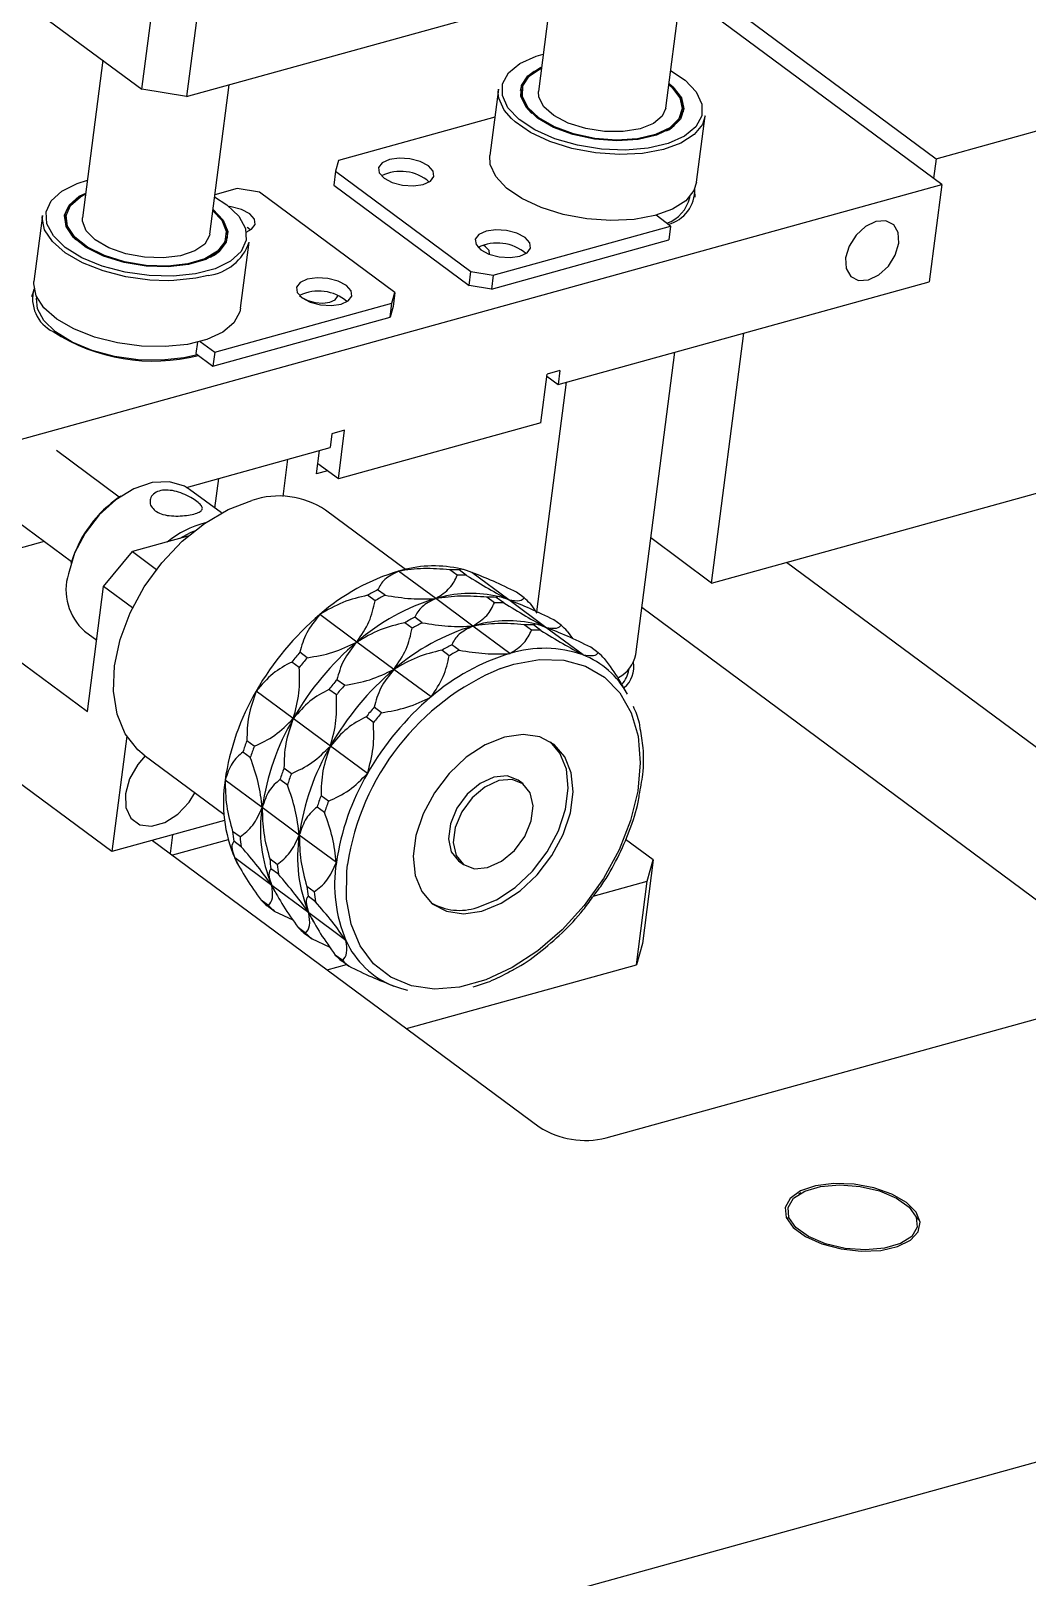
# Model space of a CAD drawing. Header units: millimetres. Extents: x 15 to 836, y 5 to 589.
# Drawn here: x 566.97 to 598.03, y 98.73 to 146.93 of the extents above; entities that cross this region are included whole.
import ezdxf

# ---------------------------------------------------------------- set-up
doc = ezdxf.new("R2010")
doc.units = ezdxf.units.MM

msp = doc.modelspace()

# ---------------------------------------------------------------- linework, layer by layer
at = {"color": 7, "linetype": 'Continuous', "lineweight": 25}
for p, q in [((570.432, 145.117), (571.271, 151.622)), ((572.664, 151.394), (571.825, 144.888)), ((571.825, 144.888), (589.988, 149.916)), ((565.003, 149.14), (570.432, 145.117)), ((586.762, 144.53), (587.363, 149.189)), ((587.312, 148.79), (595.192, 142.951)), ((583.181, 148.032), (582.795, 145.042)), ((595.368, 142.15), (587.233, 148.178)), ((569.214, 146.019), (568.581, 141.107)), ((571.825, 144.888), (570.432, 145.117)), ((572.548, 140.596), (573.149, 145.255)), ((581.544, 145.115), (581.279, 143.055)), ((581.538, 145.004), (581.544, 145.115)), ((582.283, 145.108), (582.277, 145.065)), ((582.288, 144.848), (582.277, 145.065)), ((582.804, 144.869), (582.795, 145.042)), ((595.192, 142.951), (602.403, 144.947)), ((581.432, 144.245), (576.561, 142.897)), ((587.269, 144.421), (587.275, 144.464)), ((587.725, 142.224), (587.991, 144.284)), ((576.561, 142.897), (576.468, 142.564)), ((581.293, 142.775), (581.279, 143.055)), ((595.192, 142.951), (595.113, 142.339)), ((576.468, 142.564), (576.412, 142.131)), ((576.468, 142.564), (580.691, 139.435)), ((565.123, 133.778), (595.368, 142.15)), ((573.403, 142.023), (572.707, 141.83)), ((574.099, 141.908), (573.403, 142.023)), ((578.322, 138.779), (574.099, 141.908)), ((576.412, 142.131), (580.635, 139.002)), ((587.512, 141.744), (587.516, 141.773)), ((595.368, 142.15), (594.977, 139.114)), ((567.33, 141.18), (567.064, 139.12)), ((568.068, 141.173), (568.063, 141.13)), ((581.387, 139.321), (586.915, 140.851)), ((586.915, 140.851), (586.462, 141.186)), ((586.915, 140.851), (586.859, 140.417)), ((573.055, 140.486), (573.06, 140.53)), ((573.511, 138.289), (573.777, 140.349)), ((581.331, 138.887), (586.859, 140.417)), ((580.635, 139.002), (580.691, 139.435)), ((580.691, 139.435), (581.387, 139.321)), ((581.387, 139.321), (581.331, 138.887)), ((567.005, 138.654), (567.073, 138.866)), ((581.331, 138.887), (580.635, 139.002)), ((583.408, 135.911), (594.977, 139.114)), ((567.153, 138.632), (567.149, 138.602)), ((572.701, 136.917), (578.228, 138.447)), ((578.172, 138.013), (578.228, 138.447)), ((578.266, 138.346), (578.172, 138.013)), ((578.228, 138.447), (578.322, 138.779)), ((578.322, 138.779), (578.266, 138.346)), ((572.645, 136.483), (578.172, 138.013)), ((588.193, 129.722), (589.198, 137.514)), ((572.163, 137.229), (572.117, 136.874)), ((572.248, 137.252), (572.701, 136.917)), ((572.701, 136.917), (572.645, 136.483)), ((585.827, 127.499), (587.041, 136.917)), ((572.117, 136.874), (572.645, 136.483)), ((582.747, 128.825), (583.671, 135.984)), ((582.873, 134.718), (583.069, 136.236)), ((583.06, 136.169), (583.408, 135.911)), ((583.464, 136.345), (583.069, 136.236)), ((583.464, 136.345), (583.408, 135.911)), ((588.193, 129.722), (609.833, 135.711)), ((576.751, 134.487), (576.356, 134.378)), ((582.873, 134.718), (576.556, 132.969)), ((576.556, 132.969), (576.751, 134.487)), ((576.356, 134.378), (576.301, 133.944)), ((569.728, 132.4), (567.766, 133.854)), ((571.826, 132.705), (576.301, 133.944)), ((574.835, 132.423), (574.984, 133.58)), ((575.878, 133.13), (575.971, 133.853)), ((576.214, 133.223), (575.878, 133.13)), ((576.556, 132.969), (575.918, 133.441)), ((572.912, 131.907), (571.921, 132.642)), ((572.708, 132.059), (572.827, 132.982)), ((569.778, 132.434), (569.736, 132.406)), ((566.277, 131.845), (568.239, 130.392)), ((578.647, 130.147), (576.158, 131.991)), ((571.863, 131.18), (570.141, 130.703)), ((588.193, 129.722), (586.295, 131.129)), ((567.39, 131.021), (563.157, 129.849)), ((569.24, 129.617), (570.141, 130.703)), ((570.141, 130.703), (570.89, 130.149)), ((568.236, 130.382), (568.222, 130.333)), ((580.461, 130.144), (580.273, 130.184)), ((605.716, 119.108), (590.523, 130.366)), ((563.157, 129.849), (568.736, 125.714)), ((579.591, 129.237), (578.435, 130.094)), ((580.265, 129.965), (580.034, 130.137)), ((580.554, 129.96), (580.323, 130.131)), ((581.87, 129.196), (580.714, 130.052)), ((568.736, 125.714), (569.24, 129.617)), ((570.142, 128.949), (569.24, 129.617)), ((577.7, 129.17), (577.469, 129.341)), ((578.012, 129.342), (577.781, 129.513)), ((580.748, 128.38), (579.591, 129.237)), ((581.421, 129.109), (581.19, 129.28)), ((581.618, 129.287), (581.429, 129.328)), ((581.71, 129.103), (581.479, 129.275)), ((583.027, 128.339), (581.87, 129.196)), ((582.346, 129.263), (582.114, 129.434)), ((577.132, 127.884), (575.976, 128.741)), ((582.534, 129.082), (582.742, 128.781)), ((601.953, 117.145), (586.014, 128.956)), ((568.647, 128.223), (569.024, 127.943)), ((578.856, 128.313), (578.625, 128.485)), ((579.168, 128.485), (578.937, 128.656)), ((581.904, 127.524), (580.748, 128.38)), ((582.577, 128.252), (582.346, 128.423)), ((582.774, 128.43), (582.585, 128.471)), ((582.866, 128.247), (582.635, 128.418)), ((584.183, 127.482), (583.027, 128.339)), ((583.502, 128.406), (583.271, 128.577)), ((583.691, 128.225), (583.851, 127.993)), ((578.289, 127.027), (577.132, 127.884)), ((580.324, 127.628), (580.093, 127.8)), ((575.338, 127.09), (575.107, 127.261)), ((575.589, 127.393), (575.358, 127.564)), ((580.012, 127.457), (579.781, 127.628)), ((584.658, 127.549), (584.427, 127.721)), ((579.445, 126.171), (578.289, 127.027)), ((585.613, 127.02), (585.617, 127.049)), ((569.495, 121.35), (562.709, 126.379)), ((575.152, 125.499), (573.996, 126.356)), ((576.494, 126.233), (576.263, 126.405)), ((576.745, 126.536), (576.514, 126.707)), ((577.902, 125.679), (577.67, 125.851)), ((576.309, 124.642), (575.152, 125.499)), ((577.65, 125.377), (577.419, 125.548)), ((569.96, 124.95), (569.495, 121.35)), ((573.812, 124.283), (573.581, 124.454)), ((573.935, 124.635), (573.704, 124.806)), ((577.465, 123.786), (576.309, 124.642)), ((570.502, 124.358), (572.991, 122.515)), ((575.091, 123.778), (574.86, 123.95)), ((574.182, 122.721), (573.026, 123.578)), ((574.968, 123.426), (574.737, 123.597)), ((582.314, 123.463), (582.163, 123.575)), ((576.248, 122.922), (576.016, 123.093)), ((575.338, 121.864), (574.182, 122.721)), ((576.124, 122.569), (575.893, 122.74)), ((573.008, 122.323), (569.495, 121.35)), ((573.493, 121.808), (573.262, 121.979)), ((570.762, 121.701), (582.815, 112.769)), ((571.319, 121.288), (571.394, 121.876)), ((573.121, 121.719), (571.385, 121.239)), ((573.531, 121.5), (573.3, 121.671)), ((576.494, 121.008), (575.338, 121.864)), ((586.371, 121.089), (585.509, 121.728)), ((574.481, 120.295), (573.325, 121.151)), ((573.428, 120.948), (573.325, 121.151)), ((574.649, 120.951), (574.418, 121.123)), ((580.302, 121.064), (580.453, 120.952)), ((586.371, 121.089), (586.035, 118.487)), ((586.184, 120.424), (586.371, 121.089)), ((573.428, 120.948), (573.472, 120.869)), ((574.687, 120.643), (574.456, 120.815)), ((575.637, 119.438), (574.481, 120.295)), ((574.585, 120.091), (574.481, 120.295)), ((574.585, 120.091), (574.628, 120.013)), ((575.805, 120.094), (575.574, 120.266)), ((584.505, 119.959), (586.184, 120.424)), ((585.849, 117.821), (586.184, 120.424)), ((574.381, 119.669), (574.15, 119.84)), ((574.57, 119.488), (574.339, 119.659)), ((575.843, 119.786), (575.612, 119.958)), ((575.146, 119.216), (574.57, 119.488)), ((576.794, 118.581), (575.637, 119.438)), ((575.741, 119.235), (575.637, 119.438)), ((575.741, 119.235), (575.785, 119.156)), ((575.537, 118.812), (575.306, 118.983)), ((575.726, 118.631), (575.495, 118.802)), ((576.302, 118.359), (575.726, 118.631)), ((576.693, 117.955), (576.462, 118.126)), ((584.905, 112.426), (605.436, 118.11)), ((586.035, 118.487), (585.849, 117.821)), ((576.211, 117.663), (576.809, 117.829)), ((576.882, 117.774), (576.651, 117.946)), ((578.676, 115.836), (585.849, 117.821)), ((590.974, 110.709), (590.897, 110.667)), ((594.405, 110.215), (594.342, 110.275)), ((524.642, 81.931), (619.404, 108.162))]:
    msp.add_line(p, q, dxfattribs=at)
at = {"color": 8, "linetype": 'Continuous', "lineweight": 25}
for p, q in [((581.559, 144.835), (581.538, 145.004)), ((571.424, 139.152), (571.248, 139.148)), ((590.601, 109.946), (590.539, 109.897)), ((594.574, 109.95), (594.648, 109.877))]:
    msp.add_line(p, q, dxfattribs=at)
at = {"color": 7, "linetype": 'Continuous', "lineweight": 25, "flags": 128}
for points in [[(581.669, 144.917), (581.674, 145.287), (581.86, 145.628), (582.216, 145.92), (582.72, 146.146), (582.946, 146.212)], [(586.913, 145.7), (587.368, 145.396), (587.714, 145.032), (587.889, 144.655), (587.883, 144.285), (587.698, 143.944), (587.342, 143.652), (586.838, 143.426), (586.213, 143.279), (585.506, 143.22), (584.756, 143.251), (584.008, 143.372), (583.304, 143.575), (582.686, 143.849), (582.19, 144.176), (581.844, 144.54), (581.669, 144.917)], [(582.245, 144.893), (582.261, 145.232), (582.463, 145.539), (582.838, 145.789), (582.895, 145.815)], [(582.294, 144.891), (582.31, 145.224), (582.509, 145.524), (582.876, 145.77), (582.89, 145.776)], [(586.862, 145.304), (586.988, 145.195), (587.25, 144.853), (587.329, 144.507), (587.218, 144.181), (586.927, 143.9), (586.476, 143.685), (585.9, 143.551), (585.24, 143.509), (584.546, 143.562), (583.87, 143.705), (583.26, 143.929), (582.764, 144.216), (582.417, 144.546), (582.245, 144.893), (582.245, 144.893)], [(586.857, 145.265), (586.945, 145.187), (587.202, 144.852), (587.279, 144.512), (587.171, 144.193), (586.885, 143.917), (586.443, 143.706), (585.878, 143.575), (585.231, 143.534), (584.551, 143.586), (583.887, 143.726), (583.29, 143.946), (582.803, 144.227), (582.463, 144.55), (582.294, 144.891), (582.294, 144.891)], [(582.591, 144.357), (582.457, 144.507), (582.288, 144.848)], [(586.762, 144.53), (586.656, 144.281), (586.38, 144.05), (585.961, 143.886), (585.438, 143.801), (584.856, 143.803), (584.267, 143.893), (583.724, 144.063), (583.274, 144.296), (582.958, 144.573), (582.804, 144.869)], [(587.991, 144.284), (587.908, 144.021), (587.65, 143.701), (587.236, 143.434), (586.689, 143.236), (586.039, 143.117), (585.32, 143.083), (584.571, 143.136), (583.833, 143.273), (583.145, 143.488), (582.545, 143.767), (582.064, 144.097), (581.951, 144.2)], [(579.366, 142.728), (579.111, 142.863), (578.79, 142.948), (578.452, 142.971), (578.147, 142.928), (577.923, 142.825), (577.813, 142.678), (577.834, 142.51), (577.984, 142.345), (578.238, 142.21), (578.559, 142.125), (578.898, 142.102), (579.203, 142.145), (579.427, 142.248), (579.537, 142.395), (579.515, 142.564), (579.366, 142.728)], [(587.725, 142.224), (587.642, 141.961), (587.384, 141.64), (586.97, 141.374), (586.423, 141.176), (585.773, 141.057), (585.054, 141.023), (584.305, 141.076), (583.567, 141.213), (582.879, 141.428), (582.279, 141.707), (581.799, 142.037), (581.464, 142.399), (581.293, 142.775)], [(571.408, 139.288), (570.662, 139.306), (569.911, 139.413), (569.197, 139.603), (568.563, 139.866), (568.045, 140.187), (567.674, 140.546), (567.47, 140.923), (567.447, 141.295), (567.604, 141.642), (567.934, 141.943), (568.417, 142.18), (568.732, 142.277)], [(571.252, 139.578), (570.564, 139.599), (569.876, 139.713), (569.239, 139.912), (568.7, 140.18), (568.3, 140.498), (568.067, 140.842), (568.02, 141.187), (568.161, 141.507), (568.481, 141.779), (568.681, 141.881)], [(571.239, 139.603), (570.564, 139.624), (569.889, 139.735), (569.264, 139.93), (568.736, 140.193), (568.344, 140.505), (568.116, 140.843), (568.07, 141.181), (568.208, 141.494), (568.522, 141.761), (568.676, 141.842)], [(572.699, 141.766), (573.084, 141.516), (573.455, 141.157), (573.659, 140.78), (573.682, 140.408), (573.525, 140.061), (573.195, 139.76), (572.712, 139.522), (572.105, 139.362), (571.408, 139.288)], [(587.652, 141.979), (587.667, 141.819), (587.664, 141.757)], [(572.643, 141.33), (572.921, 141.031), (573.06, 140.69), (573.013, 140.361), (572.785, 140.068), (572.392, 139.834), (571.863, 139.674), (571.239, 139.603)], [(572.648, 141.369), (572.649, 141.369), (572.968, 141.034), (573.109, 140.687), (573.062, 140.351), (572.829, 140.052), (572.428, 139.813), (571.889, 139.651), (571.252, 139.578)], [(573.685, 140.666), (573.854, 140.752), (573.964, 140.899), (573.942, 141.067), (573.793, 141.231), (573.538, 141.366), (573.217, 141.452), (573.153, 141.461)], [(571.248, 139.148), (570.683, 139.168), (569.935, 139.269), (569.221, 139.451), (568.578, 139.704), (568.042, 140.014), (567.642, 140.365), (567.398, 140.737), (567.324, 141.11), (567.33, 141.18)], [(571.1, 139.859), (570.512, 139.881), (569.929, 139.989), (569.402, 140.174), (568.979, 140.419), (568.696, 140.703), (568.579, 140.999), (568.581, 141.107)], [(573.817, 140.727), (573.737, 140.798), (573.712, 140.815)], [(594.027, 140.315), (594.009, 140.646), (593.868, 140.892), (593.624, 141.015), (593.316, 140.996), (592.99, 140.839), (592.695, 140.567), (592.477, 140.222), (592.369, 139.856), (592.387, 139.525), (592.529, 139.279), (592.772, 139.156), (593.081, 139.174), (593.407, 139.332), (593.702, 139.604), (593.919, 139.949), (594.027, 140.315)], [(572.548, 140.596), (572.542, 140.559), (572.395, 140.291), (572.085, 140.074), (571.641, 139.925), (571.1, 139.859)], [(582.379, 140.495), (582.124, 140.63), (581.803, 140.716), (581.465, 140.738), (581.16, 140.695), (580.936, 140.592), (580.826, 140.445), (580.848, 140.277), (580.997, 140.113), (581.252, 139.977), (581.573, 139.892), (581.911, 139.869), (582.216, 139.913), (582.44, 140.016), (582.55, 140.162), (582.528, 140.331), (582.379, 140.495)], [(581.27, 139.971), (581.27, 139.971), (581.254, 140.092), (581.148, 140.209), (581.078, 140.254)], [(571.158, 137.092), (570.417, 137.107), (569.67, 137.209), (568.955, 137.391), (568.313, 137.644), (567.777, 137.954), (567.376, 138.305), (567.132, 138.677), (567.059, 139.05), (567.064, 139.12)], [(575.424, 138.616), (575.679, 138.481), (576, 138.395), (576.338, 138.373), (576.643, 138.416), (576.867, 138.519), (576.977, 138.666), (576.955, 138.834), (576.806, 138.998), (576.551, 139.134), (576.23, 139.219), (575.892, 139.242), (575.587, 139.198), (575.363, 139.095), (575.253, 138.948), (575.275, 138.78), (575.424, 138.616)], [(571.054, 136.668), (570.32, 136.685), (569.58, 136.79), (568.878, 136.977), (568.254, 137.236), (567.744, 137.552), (567.379, 137.905), (567.178, 138.276), (567.149, 138.602)], [(575.35, 138.69), (575.423, 138.624), (575.604, 138.528), (575.834, 138.467), (576.076, 138.45), (576.293, 138.481), (576.453, 138.555), (576.532, 138.66), (576.536, 138.681)], [(573.511, 138.289), (573.488, 138.178), (573.302, 137.839), (572.954, 137.548), (572.461, 137.318), (571.852, 137.164), (571.158, 137.092)], [(572.163, 136.84), (571.739, 136.74), (571.054, 136.668)], [(571.921, 132.642), (571.761, 132.742), (571.291, 132.882), (570.753, 132.856), (570.182, 132.664), (569.619, 132.32), (569.1, 131.848), (568.663, 131.279), (568.336, 130.652), (568.141, 130.011)], [(570.502, 124.358), (570.302, 124.527), (569.916, 125.022), (569.661, 125.639), (569.548, 126.353), (569.579, 127.137), (569.755, 127.96), (570.068, 128.792), (570.507, 129.601), (571.054, 130.354), (571.688, 131.024), (572.386, 131.584), (573.12, 132.013), (573.862, 132.295)], [(572.058, 131.341), (571.935, 131.287), (571.619, 131.112)], [(581.034, 119.497), (581.635, 119.739), (582.221, 120.125), (582.758, 120.631), (583.216, 121.23), (583.567, 121.885), (583.791, 122.559), (583.875, 123.212), (583.815, 123.807), (583.613, 124.309), (583.281, 124.689), (582.84, 124.925), (582.313, 125.003), (581.733, 124.918), (581.132, 124.676), (580.546, 124.29), (580.009, 123.783), (579.551, 123.185), (579.2, 122.53), (578.976, 121.856), (578.891, 121.203), (578.952, 120.607), (579.154, 120.105), (579.485, 119.725), (579.927, 119.49), (580.453, 119.412), (581.034, 119.497)], [(580.883, 119.608), (581.484, 119.851), (582.07, 120.236), (582.607, 120.743), (583.065, 121.341), (583.416, 121.997), (583.64, 122.671), (583.724, 123.324), (583.664, 123.919), (583.462, 124.421), (583.167, 124.771)], [(570.537, 124.333), (570.303, 124.064), (570.047, 123.615), (569.918, 123.151), (569.932, 122.725), (570.087, 122.391), (570.365, 122.188), (570.732, 122.14), (571.143, 122.254), (571.549, 122.516), (571.902, 122.893), (572.085, 123.186)], [(582.163, 123.575), (582.16, 123.577), (581.819, 123.71), (581.407, 123.674), (580.975, 123.476), (580.573, 123.138), (580.251, 122.701), (580.048, 122.218), (579.987, 121.747), (580.077, 121.346), (580.302, 121.064)], [(581.209, 120.852), (581.641, 121.051), (582.043, 121.389), (582.365, 121.826), (582.568, 122.308), (582.629, 122.779), (582.539, 123.181), (582.31, 123.465), (581.97, 123.598), (581.558, 123.563), (581.126, 123.364), (580.724, 123.026), (580.402, 122.589), (580.199, 122.106), (580.138, 121.636), (580.227, 121.234), (580.456, 120.95), (580.797, 120.817), (581.209, 120.852)], [(578.724, 117.024), (578.535, 117.071), (578.282, 117.156)], [(594.266, 110.413), (593.813, 110.672), (593.252, 110.867), (592.632, 110.981), (592.007, 111.002), (591.435, 110.93), (590.964, 110.771), (590.638, 110.539), (590.485, 110.254), (590.519, 109.942), (590.737, 109.631), (591.119, 109.347), (591.632, 109.118), (592.229, 108.962), (592.859, 108.893), (593.464, 108.919), (593.991, 109.036), (594.394, 109.234), (594.636, 109.495), (594.696, 109.797), (594.569, 110.112), (594.266, 110.413)], [(590.601, 109.946), (590.574, 110.26), (590.744, 110.543), (591.094, 110.768), (591.591, 110.913), (592.185, 110.963), (592.819, 110.914), (593.43, 110.771), (593.959, 110.547), (594.353, 110.264), (594.574, 109.95)], [(594.574, 109.95), (594.601, 109.637), (594.431, 109.353), (594.081, 109.128), (593.584, 108.984), (592.99, 108.933), (592.356, 108.982), (591.745, 109.126), (591.216, 109.35), (590.822, 109.633), (590.601, 109.946)]]:
    msp.add_lwpolyline(points, dxfattribs=at)
at = {"color": 8, "linetype": 'Continuous', "lineweight": 25, "flags": 128}
for points in [[(581.951, 144.2), (581.73, 144.46), (581.559, 144.835)], [(572.502, 139.309), (572.118, 139.224), (571.424, 139.152)], [(581.615, 127.062), (582.027, 127.195), (582.827, 127.339), (583.581, 127.319), (584.264, 127.134), (584.855, 126.79), (585.334, 126.3), (585.687, 125.678), (585.901, 124.944), (585.969, 124.122), (585.891, 123.239), (585.667, 122.323), (585.306, 121.403), (584.819, 120.509), (584.221, 119.669), (583.532, 118.911), (582.774, 118.259), (581.971, 117.734), (581.15, 117.353), (580.336, 117.127), (579.555, 117.065), (578.834, 117.168), (578.194, 117.434), (577.657, 117.852), (577.24, 118.411), (576.955, 119.091), (576.813, 119.872), (576.818, 120.728), (576.843, 120.951)]]:
    msp.add_lwpolyline(points, dxfattribs=at)
at = {"color": 7, "linetype": 'Continuous', "lineweight": 25}
for centre, radius, start, end in [((583.085, 144.898), 0.875, 111.4072, 168.6089), ((586.39, 144.439), 0.929, 358.5048, 52.0867), ((586.383, 144.634), 0.912, 296.2729, 346.4858), ((578.502, 141.201), 1.355, 49.0484, 116.2555), ((568.902, 140.937), 0.911, 112.638, 167.3784), ((586.403, 142.006), 1.14, 290.3442, 346.7096), ((586.573, 141.967), 1.094, 284.1734, 2.2803), ((572.214, 140.522), 0.892, 357.2882, 53.3034), ((568.995, 141.12), 0.932, 179.3973, 228.452), ((572.288, 140.872), 1.578, 277.7898, 340.6448), ((572.212, 140.664), 0.861, 294.6962, 348.0623), ((581.517, 138.973), 1.35, 48.9627, 116.8333), ((568.165, 138.586), 1.141, 164.0678, 244.044), ((575.941, 137.467), 1.358, 49.1149, 115.7969), ((570.786, 142.418), 5.774, 237.2808, 284.0941), ((571.882, 129.248), 3.817, 124.1913, 162.7307), ((574.706, 129.845), 2.592, 55.9184, 109.0104), ((573.131, 128.677), 3.008, 104.0045, 129.3803), ((579.534, 126.48), 3.777, 78.7258, 106.914), ((569.784, 129.51), 1.718, 163.0324, 228.5283), ((580.338, 123.725), 6.647, 106.634, 131.0094), ((580.11, 126.397), 3.74, 86.7364, 91.1694), ((580.341, 126.226), 3.74, 86.7364, 91.1694), ((581.494, 122.868), 6.647, 106.634, 131.0094), ((580.989, 123.313), 6.981, 117.3622, 120.286), ((581.221, 123.142), 6.981, 117.3622, 120.286), ((580.69, 125.623), 3.777, 78.7258, 106.914), ((581.266, 125.541), 3.74, 86.7364, 91.1694), ((580.531, 127.179), 2.763, 43.5376, 48.9624), ((581.753, 121.931), 8.93, 130.3073, 150.2971), ((581.497, 125.369), 3.74, 86.7364, 91.1694), ((582.65, 122.011), 6.647, 106.634, 131.0094), ((582.146, 122.456), 6.981, 117.3622, 120.286), ((582.377, 122.285), 6.981, 117.3622, 120.286), ((581.846, 124.767), 3.777, 78.7258, 106.914), ((582.422, 124.684), 3.74, 86.7364, 91.1694), ((582.654, 124.513), 3.74, 86.7364, 91.1694), ((581.687, 126.322), 2.763, 43.5376, 48.9624), ((582.909, 121.074), 8.93, 130.3073, 150.2971), ((583.302, 121.599), 6.981, 117.3622, 120.286), ((582.467, 121.407), 9.404, 139.1048, 141.5019), ((582.698, 121.236), 9.404, 139.1048, 141.5019), ((583.807, 121.155), 6.647, 106.634, 131.0094), ((583.533, 121.428), 6.981, 117.3622, 120.286), ((582.981, 124.069), 3.619, 70.5991, 107.3139), ((583.201, 124.973), 2.694, 28.5393, 68.6357), ((582.844, 125.465), 2.763, 43.5376, 48.9624), ((584.771, 127.715), 1.077, 299.0601, 348.4245), ((584.923, 127.104), 0.843, 310.4538, 10.29), ((584.065, 120.218), 8.93, 130.3073, 150.2971), ((584.653, 119.77), 7.899, 112.6161, 171.4019), ((584.771, 127.149), 0.853, 317.0416, 351.2387), ((580.597, 122.492), 7.649, 149.6548, 171.836), ((583.623, 120.551), 9.404, 139.1048, 141.5019), ((583.854, 120.379), 9.404, 139.1048, 141.5019), ((584.779, 119.694), 9.404, 139.1048, 141.5019), ((585.221, 119.361), 8.93, 130.3073, 150.2971), ((581.753, 121.635), 7.649, 149.6548, 171.836), ((585.01, 119.522), 9.404, 139.1048, 141.5019), ((581.247, 121.974), 8.057, 159.4176, 162.0735), ((581.478, 121.803), 8.057, 159.4176, 162.0735), ((582.909, 120.778), 7.649, 149.6548, 171.836), ((582.403, 121.117), 8.057, 159.4176, 162.0735), ((577.404, 122.886), 4.432, 171.0192, 203.0402), ((582.634, 120.946), 8.057, 159.4176, 162.0735), ((584.066, 119.921), 7.649, 149.6548, 171.836), ((583.559, 120.26), 8.057, 159.4176, 162.0735), ((583.791, 120.089), 8.057, 159.4176, 162.0735), ((578.56, 122.029), 4.432, 171.0192, 203.0402), ((577.86, 122.39), 4.617, 185.1036, 188.955), ((578.092, 122.219), 4.617, 185.1036, 188.955), ((579.716, 121.172), 4.432, 171.0192, 203.0402), ((579.017, 121.533), 4.617, 185.1036, 188.955), ((580.872, 120.316), 4.432, 171.0192, 203.0402), ((579.248, 121.362), 4.617, 185.1036, 188.955), ((580.173, 120.676), 4.617, 185.1036, 188.955), ((580.404, 120.505), 4.617, 185.1036, 188.955), ((576.151, 121.742), 2.761, 223.5397, 228.9694), ((576.382, 121.57), 2.761, 223.5397, 228.9694), ((580.327, 121.258), 1.74, 239.7053, 288.6179), ((577.307, 120.885), 2.761, 223.5397, 228.9694), ((577.538, 120.714), 2.761, 223.5397, 228.9694), ((579.277, 119.686), 2.718, 203.9757, 248.5284), ((578.463, 120.028), 2.761, 223.5397, 228.9694), ((578.695, 119.857), 2.761, 223.5397, 228.9694), ((584.258, 115.024), 2.677, 237.3884, 283.9865)]:
    msp.add_arc(centre, radius, start, end, dxfattribs=at)
for points, knots in [([(570.848, 131.976), (570.801, 132.02), (570.706, 132.109), (570.672, 132.275), (570.722, 132.435), (570.862, 132.56), (571.069, 132.625), (571.316, 132.622), (571.58, 132.561), (571.841, 132.455), (572.068, 132.327), (572.233, 132.203), (572.32, 132.096), (572.323, 132.007), (572.235, 131.933), (572.062, 131.872), (571.827, 131.828), (571.559, 131.806), (571.282, 131.817), (571.027, 131.869), (570.905, 131.942), (570.848, 131.976)], [0, 0, 0, 0, 0.052026, 0.103994, 0.157456, 0.212001, 0.264974, 0.316272, 0.368186, 0.422098, 0.476502, 0.528871, 0.5799, 0.632313, 0.68669, 0.740631, 0.792497, 0.843824, 0.896805, 0.95134, 1, 1, 1, 1]), ([(580.034, 130.137), (579.758, 130.158), (579.208, 130.2), (578.692, 130.129), (578.435, 130.094)], [0, 0, 0, 0, 0.501324, 1, 1, 1, 1]), ([(580.714, 130.052), (580.605, 130.095), (580.386, 130.179), (580.344, 130.147), (580.323, 130.131)], [0, 0, 0, 0, 0.499745, 1, 1, 1, 1]), ([(578.435, 130.094), (578.277, 130.014), (577.961, 129.855), (577.841, 129.627), (577.781, 129.513)], [0, 0, 0, 0, 0.499437, 1, 1, 1, 1]), ([(579.591, 129.237), (579.753, 129.344), (580.076, 129.558), (580.202, 129.829), (580.265, 129.965)], [0, 0, 0, 0, 0.499436, 1, 1, 1, 1]), ([(580.554, 129.96), (580.788, 129.819), (581.254, 129.536), (581.665, 129.309), (581.87, 129.196)], [0, 0, 0, 0, 0.501322, 1, 1, 1, 1]), ([(582.114, 129.434), (581.868, 129.554), (581.377, 129.793), (580.935, 129.966), (580.714, 130.052)], [0, 0, 0, 0, 0.501324, 1, 1, 1, 1]), ([(577.469, 129.341), (577.209, 129.28), (576.691, 129.156), (576.214, 128.879), (575.976, 128.741)], [0, 0, 0, 0, 0.501322, 1, 1, 1, 1]), ([(578.012, 129.342), (578.285, 129.299), (578.829, 129.212), (579.338, 129.229), (579.591, 129.237)], [0, 0, 0, 0, 0.501323, 1, 1, 1, 1]), ([(579.591, 129.237), (579.433, 129.158), (579.117, 128.998), (578.997, 128.77), (578.937, 128.656)], [0, 0, 0, 0, 0.499437, 1, 1, 1, 1]), ([(581.19, 129.28), (580.914, 129.301), (580.364, 129.344), (579.849, 129.273), (579.591, 129.237)], [0, 0, 0, 0, 0.501324, 1, 1, 1, 1]), ([(581.87, 129.196), (581.761, 129.238), (581.542, 129.322), (581.5, 129.291), (581.479, 129.275)], [0, 0, 0, 0, 0.499745, 1, 1, 1, 1]), ([(581.87, 129.196), (581.995, 129.18), (582.245, 129.15), (582.312, 129.225), (582.346, 129.263)], [0, 0, 0, 0, 0.4994668, 1, 1, 1, 1]), ([(583.271, 128.577), (583.024, 128.697), (582.534, 128.936), (582.091, 129.109), (581.87, 129.196)], [0, 0, 0, 0, 0.501324, 1, 1, 1, 1]), ([(575.976, 128.741), (575.825, 128.551), (575.522, 128.172), (575.413, 127.767), (575.358, 127.564)], [0, 0, 0, 0, 0.499467, 1, 1, 1, 1]), ([(577.132, 127.884), (577.274, 128.094), (577.558, 128.514), (577.653, 128.951), (577.7, 129.17)], [0, 0, 0, 0, 0.499746, 1, 1, 1, 1]), ([(580.748, 128.38), (580.909, 128.487), (581.232, 128.701), (581.358, 128.973), (581.421, 129.109)], [0, 0, 0, 0, 0.499436, 1, 1, 1, 1]), ([(581.71, 129.103), (581.944, 128.962), (582.41, 128.679), (582.821, 128.452), (583.027, 128.339)], [0, 0, 0, 0, 0.501322, 1, 1, 1, 1]), ([(578.625, 128.485), (578.365, 128.423), (577.847, 128.299), (577.37, 128.022), (577.132, 127.884)], [0, 0, 0, 0, 0.501322, 1, 1, 1, 1]), ([(578.289, 127.027), (578.431, 127.237), (578.715, 127.657), (578.809, 128.094), (578.856, 128.313)], [0, 0, 0, 0, 0.499746, 1, 1, 1, 1]), ([(579.168, 128.485), (579.441, 128.442), (579.985, 128.356), (580.494, 128.372), (580.748, 128.38)], [0, 0, 0, 0, 0.501323, 1, 1, 1, 1]), ([(580.748, 128.38), (580.59, 128.301), (580.273, 128.142), (580.153, 127.914), (580.093, 127.8)], [0, 0, 0, 0, 0.499437, 1, 1, 1, 1]), ([(582.346, 128.423), (582.07, 128.445), (581.521, 128.487), (581.005, 128.416), (580.748, 128.38)], [0, 0, 0, 0, 0.501324, 1, 1, 1, 1]), ([(581.904, 127.524), (582.065, 127.63), (582.388, 127.844), (582.514, 128.116), (582.577, 128.252)], [0, 0, 0, 0, 0.499436, 1, 1, 1, 1]), ([(583.027, 128.339), (582.917, 128.381), (582.698, 128.465), (582.656, 128.434), (582.635, 128.418)], [0, 0, 0, 0, 0.499745, 1, 1, 1, 1]), ([(582.866, 128.247), (583.1, 128.105), (583.566, 127.823), (583.978, 127.595), (584.183, 127.482)], [0, 0, 0, 0, 0.501322, 1, 1, 1, 1]), ([(583.027, 128.339), (583.152, 128.324), (583.402, 128.293), (583.468, 128.369), (583.502, 128.406)], [0, 0, 0, 0, 0.4994668, 1, 1, 1, 1]), ([(584.427, 127.721), (584.181, 127.841), (583.69, 128.08), (583.247, 128.253), (583.027, 128.339)], [0, 0, 0, 0, 0.501324, 1, 1, 1, 1]), ([(575.589, 127.393), (575.857, 127.438), (576.39, 127.529), (576.885, 127.766), (577.132, 127.884)], [0, 0, 0, 0, 0.501324, 1, 1, 1, 1]), ([(577.132, 127.884), (576.981, 127.695), (576.678, 127.315), (576.569, 126.91), (576.514, 126.707)], [0, 0, 0, 0, 0.4994668, 1, 1, 1, 1]), ([(575.107, 127.261), (574.904, 127.154), (574.499, 126.94), (574.164, 126.55), (573.996, 126.356)], [0, 0, 0, 0, 0.501321, 1, 1, 1, 1]), ([(579.781, 127.628), (579.521, 127.566), (579.003, 127.443), (578.526, 127.166), (578.289, 127.027)], [0, 0, 0, 0, 0.501322, 1, 1, 1, 1]), ([(579.445, 126.171), (579.587, 126.38), (579.871, 126.8), (579.965, 127.238), (580.012, 127.457)], [0, 0, 0, 0, 0.4997464, 1, 1, 1, 1]), ([(580.324, 127.628), (580.597, 127.585), (581.141, 127.499), (581.65, 127.515), (581.904, 127.524)], [0, 0, 0, 0, 0.501323, 1, 1, 1, 1]), ([(584.183, 127.482), (584.308, 127.467), (584.558, 127.437), (584.625, 127.512), (584.658, 127.549)], [0, 0, 0, 0, 0.499467, 1, 1, 1, 1]), ([(584.847, 127.369), (585.009, 127.145), (585.264, 126.794), (585.448, 126.456), (585.515, 126.334)], [0, 0, 0, 0, 0.637324, 1, 1, 1, 1]), ([(575.152, 125.499), (575.224, 125.765), (575.367, 126.297), (575.348, 126.826), (575.338, 127.09)], [0, 0, 0, 0, 0.499468, 1, 1, 1, 1]), ([(576.745, 126.536), (577.013, 126.582), (577.546, 126.673), (578.042, 126.909), (578.289, 127.027)], [0, 0, 0, 0, 0.501324, 1, 1, 1, 1]), ([(578.289, 127.027), (578.137, 126.838), (577.834, 126.458), (577.725, 126.053), (577.67, 125.851)], [0, 0, 0, 0, 0.4994669, 1, 1, 1, 1]), ([(573.996, 126.356), (573.905, 126.097), (573.723, 125.58), (573.71, 125.065), (573.704, 124.806)], [0, 0, 0, 0, 0.499754, 1, 1, 1, 1]), ([(576.263, 126.405), (576.06, 126.297), (575.655, 126.083), (575.32, 125.693), (575.152, 125.499)], [0, 0, 0, 0, 0.5013209, 1, 1, 1, 1]), ([(576.309, 124.642), (576.38, 124.908), (576.523, 125.441), (576.504, 125.969), (576.494, 126.233)], [0, 0, 0, 0, 0.499468, 1, 1, 1, 1]), ([(577.902, 125.679), (578.169, 125.725), (578.702, 125.816), (579.198, 126.053), (579.445, 126.171)], [0, 0, 0, 0, 0.501324, 1, 1, 1, 1]), ([(585.969, 125.176), (585.961, 125.236), (585.927, 125.492), (585.83, 125.71), (585.755, 125.877)], [0, 0, 0, 0, 0.234233, 1, 1, 1, 1]), ([(573.935, 124.635), (574.154, 124.736), (574.59, 124.938), (574.965, 125.312), (575.152, 125.499)], [0, 0, 0, 0, 0.5013154, 1, 1, 1, 1]), ([(575.152, 125.499), (575.061, 125.241), (574.879, 124.724), (574.866, 124.208), (574.86, 123.95)], [0, 0, 0, 0, 0.499754, 1, 1, 1, 1]), ([(577.419, 125.548), (577.216, 125.441), (576.812, 125.226), (576.476, 124.837), (576.309, 124.642)], [0, 0, 0, 0, 0.501321, 1, 1, 1, 1]), ([(577.465, 123.786), (577.536, 124.051), (577.679, 124.584), (577.66, 125.112), (577.65, 125.377)], [0, 0, 0, 0, 0.499468, 1, 1, 1, 1]), ([(585.939, 123.112), (585.979, 123.328), (586.075, 123.833), (586.086, 124.534), (586.004, 124.981), (585.969, 125.176)], [0, 0, 0, 0, 0.29645, 0.694234, 1, 1, 1, 1]), ([(573.581, 124.454), (573.461, 124.351), (573.221, 124.146), (573.091, 123.767), (573.026, 123.578)], [0, 0, 0, 0, 0.501325, 1, 1, 1, 1]), ([(575.091, 123.778), (575.31, 123.88), (575.747, 124.081), (576.122, 124.456), (576.309, 124.642)], [0, 0, 0, 0, 0.501316, 1, 1, 1, 1]), ([(576.309, 124.642), (576.217, 124.384), (576.035, 123.867), (576.023, 123.351), (576.016, 123.093)], [0, 0, 0, 0, 0.499754, 1, 1, 1, 1]), ([(574.182, 122.721), (574.151, 122.982), (574.089, 123.503), (573.904, 124.023), (573.812, 124.283)], [0, 0, 0, 0, 0.499441, 1, 1, 1, 1]), ([(573.026, 123.578), (573.032, 123.311), (573.045, 122.775), (573.189, 122.245), (573.262, 121.979)], [0, 0, 0, 0, 0.499433, 1, 1, 1, 1]), ([(574.737, 123.597), (574.617, 123.494), (574.377, 123.289), (574.247, 122.91), (574.182, 122.721)], [0, 0, 0, 0, 0.501325, 1, 1, 1, 1]), ([(575.338, 121.864), (575.307, 122.125), (575.245, 122.646), (575.061, 123.166), (574.968, 123.426)], [0, 0, 0, 0, 0.499441, 1, 1, 1, 1]), ([(576.248, 122.922), (576.466, 123.023), (576.903, 123.225), (577.278, 123.599), (577.465, 123.786)], [0, 0, 0, 0, 0.501316, 1, 1, 1, 1]), ([(584.481, 119.926), (584.579, 120.054), (584.874, 120.44), (585.272, 121.148), (585.651, 122.014), (585.873, 122.68), (585.927, 123.039), (585.939, 123.112)], [0, 0, 0, 0, 0.132132, 0.398604, 0.665245, 0.932151, 1, 1, 1, 1]), ([(573.493, 121.808), (573.633, 121.916), (573.912, 122.133), (574.092, 122.525), (574.182, 122.721)], [0, 0, 0, 0, 0.501334, 1, 1, 1, 1]), ([(574.182, 122.721), (574.188, 122.454), (574.201, 121.919), (574.345, 121.388), (574.418, 121.123)], [0, 0, 0, 0, 0.499433, 1, 1, 1, 1]), ([(575.893, 122.74), (575.773, 122.637), (575.534, 122.432), (575.403, 122.053), (575.338, 121.864)], [0, 0, 0, 0, 0.501325, 1, 1, 1, 1]), ([(576.494, 121.008), (576.463, 121.268), (576.401, 121.79), (576.217, 122.309), (576.124, 122.569)], [0, 0, 0, 0, 0.499441, 1, 1, 1, 1]), ([(573.3, 121.671), (573.266, 121.621), (573.199, 121.522), (573.283, 121.275), (573.325, 121.151)], [0, 0, 0, 0, 0.501329, 1, 1, 1, 1]), ([(574.481, 120.295), (574.343, 120.489), (574.067, 120.879), (573.709, 121.293), (573.531, 121.5)], [0, 0, 0, 0, 0.499754, 1, 1, 1, 1]), ([(574.649, 120.951), (574.789, 121.06), (575.069, 121.276), (575.249, 121.669), (575.338, 121.864)], [0, 0, 0, 0, 0.501334, 1, 1, 1, 1]), ([(575.338, 121.864), (575.345, 121.597), (575.357, 121.062), (575.502, 120.531), (575.574, 120.266)], [0, 0, 0, 0, 0.499433, 1, 1, 1, 1]), ([(573.325, 121.151), (573.44, 120.937), (573.67, 120.508), (573.99, 120.063), (574.15, 119.84)], [0, 0, 0, 0, 0.499461, 1, 1, 1, 1]), ([(575.805, 120.094), (575.945, 120.203), (576.225, 120.419), (576.405, 120.812), (576.494, 121.008)], [0, 0, 0, 0, 0.501334, 1, 1, 1, 1]), ([(574.456, 120.815), (574.422, 120.765), (574.355, 120.665), (574.439, 120.418), (574.481, 120.295)], [0, 0, 0, 0, 0.501329, 1, 1, 1, 1]), ([(575.637, 119.438), (575.499, 119.633), (575.223, 120.023), (574.866, 120.436), (574.687, 120.643)], [0, 0, 0, 0, 0.499754, 1, 1, 1, 1]), ([(574.381, 119.669), (574.433, 119.734), (574.538, 119.865), (574.5, 120.152), (574.481, 120.295)], [0, 0, 0, 0, 0.501327, 1, 1, 1, 1]), ([(574.481, 120.295), (574.596, 120.08), (574.826, 119.651), (575.146, 119.206), (575.306, 118.983)], [0, 0, 0, 0, 0.499461, 1, 1, 1, 1]), ([(575.612, 119.958), (575.578, 119.908), (575.512, 119.808), (575.596, 119.561), (575.637, 119.438)], [0, 0, 0, 0, 0.501329, 1, 1, 1, 1]), ([(576.794, 118.581), (576.655, 118.776), (576.379, 119.166), (576.022, 119.58), (575.843, 119.786)], [0, 0, 0, 0, 0.499754, 1, 1, 1, 1]), ([(581.909, 117.619), (581.958, 117.643), (582.268, 117.793), (582.822, 118.191), (583.54, 118.806), (584.101, 119.395), (584.386, 119.793), (584.481, 119.926)], [0, 0, 0, 0, 0.050797, 0.32176, 0.592674, 0.863506, 1, 1, 1, 1]), ([(575.537, 118.812), (575.589, 118.878), (575.694, 119.009), (575.656, 119.295), (575.637, 119.438)], [0, 0, 0, 0, 0.5013275, 1, 1, 1, 1]), ([(575.637, 119.438), (575.752, 119.224), (575.982, 118.794), (576.302, 118.349), (576.462, 118.126)], [0, 0, 0, 0, 0.499461, 1, 1, 1, 1]), ([(576.693, 117.955), (576.746, 118.021), (576.85, 118.152), (576.812, 118.438), (576.794, 118.581)], [0, 0, 0, 0, 0.501327, 1, 1, 1, 1]), ([(578.282, 117.156), (578.061, 117.243), (577.619, 117.416), (577.128, 117.655), (576.882, 117.774)], [0, 0, 0, 0, 0.499471, 1, 1, 1, 1]), ([(580.763, 117.136), (580.934, 117.186), (581.317, 117.297), (581.698, 117.504), (581.909, 117.619)], [0, 0, 0, 0, 0.4455402, 1, 1, 1, 1])]:
    msp.add_open_spline(points, degree=3, knots=knots, dxfattribs=at)

doc.saveas('drawing.dxf')
